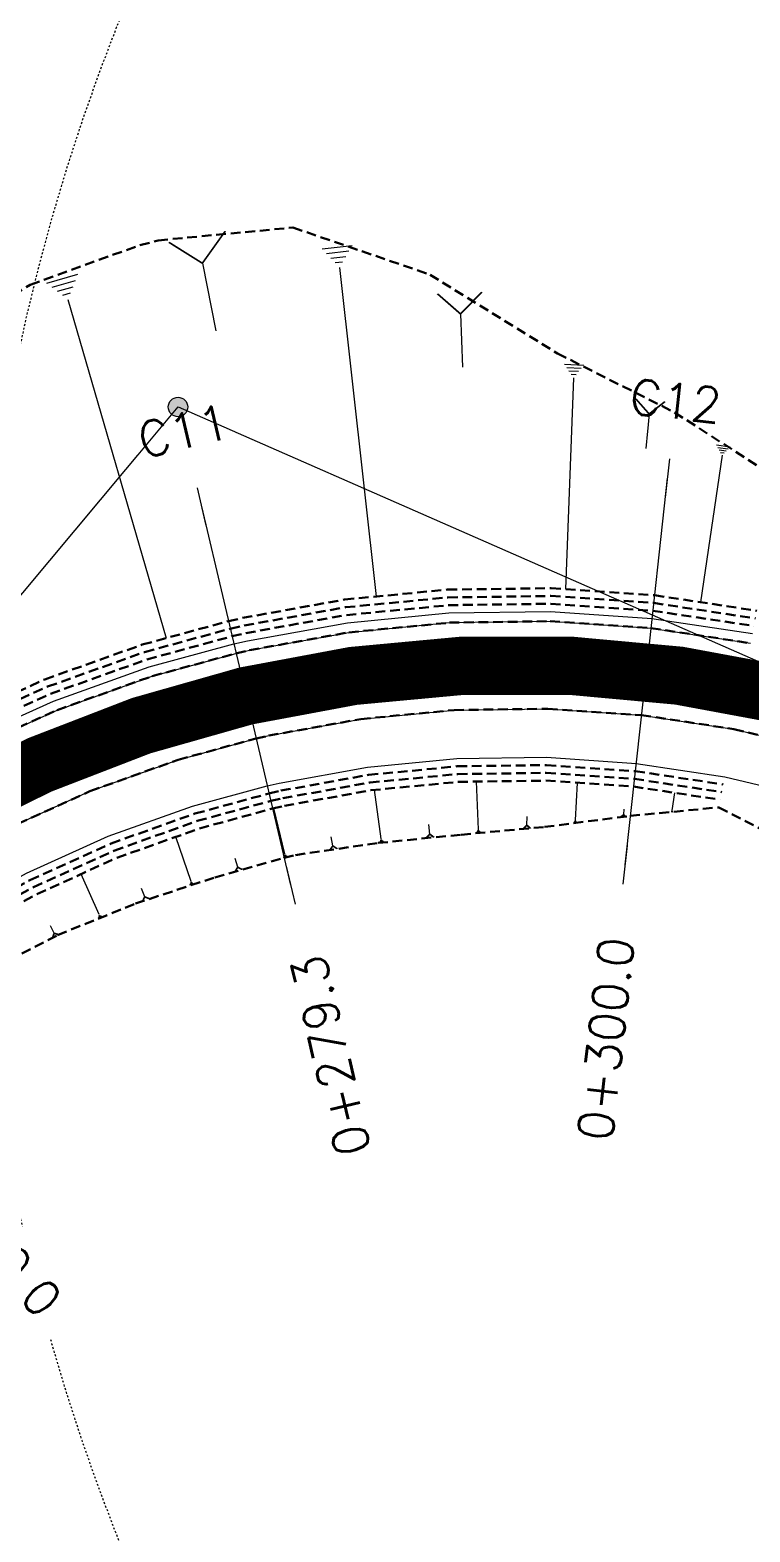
# Model space of a CAD drawing. Header units: metres. Extents: x 544752 to 548977, y 1840603 to 1844608.
# Drawn here: x 546473.7 to 546510.7, y 1843004.8 to 1843082.1 of the extents above; entities that cross this region are included whole.
import ezdxf

# ---------------------------------------------------------------- set-up
doc = ezdxf.new("R2010")
doc.units = ezdxf.units.M
doc.header["$MEASUREMENT"] = 0
for name, pattern in [('ACAD_ISO02W100', [15, 12, -3]), ('Anordnung Grundriss$0$GESTRICHELT', [0.75, 0.5, -0.25]), ('HIDDEN', [0.375, 0.25, -0.125])]:
    doc.linetypes.add(name, pattern=pattern)
doc.layers.add('C-ROAD', color=7, linetype='Continuous')
for name, color, linetype, lineweight in [('C-ROAD-CORR', 5, 'Continuous', 0), ('C-ROAD-SAMP', 150, 'HIDDEN', 0), ('C-ROAD-SAMP-TEXT', 11, 'Continuous', 0), ('C-ROAD-STAN', 11, 'Continuous', 0), ('C-TOPO-FEAT', 94, 'Continuous', 5), ('Đường', 5, 'ACAD_ISO02W100', 5)]:
    doc.layers.add(name, color=color, linetype=linetype, lineweight=lineweight)

# ---------------------------------------------------------------- blocks, each defined once
blk = doc.blocks.new('TB')
at = {"layer": 'Defpoints', "color": 5, "linetype": 'Anordnung Grundriss$0$GESTRICHELT', "lineweight": 5, "ltscale": 0.2}
blk.add_circle((-0.4049538253086098, -1.769394799566726e-07), 105.7280000291212, dxfattribs=at)
blk = doc.blocks.new('STA')
blk.add_circle((0, 0), 0.03600344113496039)
blk = doc.blocks.new('PI')
h = blk.add_hatch(color=256)
h.dxf.hatch_style = 1
h.paths.add_polyline_path([(0.01097384885793593, 0, 1), (-0.01097384885793593, 0, 1)])
at = {"xscale": 0.3048, "yscale": 0.3048, "zscale": 0.3048}
blk.add_blockref('STA', (0, 0), dxfattribs=at)

msp = doc.modelspace()

# ---------------------------------------------------------------- linework, layer by layer
at = {"layer": 'C-ROAD-CORR', "color": 160, "linetype": 'Continuous'}
for p, q in [((546490.2428973048, 1843070.960347774, 590.979372055372), (546488.6983147423, 1843070.786863588, 590.979372055372)), ((546490.0787385155, 1843070.681231824, 590.7202103733497), (546488.9203015936, 1843070.551118684, 590.7202103733497)), ((546489.9145797262, 1843070.402115873, 590.4610486913274), (546489.1422884449, 1843070.31537378, 590.4610486913274)), ((546489.7504209368, 1843070.122999923, 590.2018870093051), (546489.3642752962, 1843070.079628877, 590.2018870093051)), ((546476.1309667765, 1843069.487602253, 593.5054946149093), (546474.5414040263, 1843069.027014147, 593.5054946149093)), ((546482.5479673303, 1843070.064577648, 591.9107403374451), (546483.2359091991, 1843066.596882978, 588.3731849111624)), ((546489.5862621475, 1843069.843883973, 589.9427253272828), (546491.4866669811, 1843052.92400077, 572.9090535888681)), ((546476.0090361172, 1843069.165101615, 593.2295226698692), (546474.8168640547, 1843068.819660535, 593.2295226698692)), ((546475.887105458, 1843068.842600977, 592.9535507248291), (546475.092324083, 1843068.612306923, 592.9535507248291)), ((546475.7651747988, 1843068.520100338, 592.6775787797891), (546475.3677841112, 1843068.404953311, 592.6775787797891)), ((546495.8084597054, 1843067.460252112, 586.4914516729441), (546495.9091358442, 1843064.726976306, 583.7558035241163)), ((546502.1413428903, 1843064.810528114, 583.2529219934538), (546501.149202814, 1843064.848667191, 583.2529219934538)), ((546502.0109688679, 1843064.649938819, 583.0874152779223), (546501.2668638106, 1843064.678543127, 583.0874152779223)), ((546501.6198468006, 1843064.168170935, 582.5908951313279), (546501.2021181285, 1843053.301485491, 571.7143498150633)), ((546501.8805948455, 1843064.489349525, 582.9219085623909), (546501.3845248072, 1843064.508419063, 582.9219085623909)), ((546501.750220823, 1843064.32876023, 582.7564018468594), (546501.502185804, 1843064.338294999, 582.7564018468594)), ((546509.2473901891, 1843060.194294074, 578.503215992806), (546508.135165878, 1843052.632153905, 570.8588744042803)), ((546509.5570852839, 1843060.501439164, 578.8521951520194), (546509.0392455288, 1843060.57760199, 578.8521951520194)), ((546509.4538535856, 1843060.399057467, 578.7358687656149), (546509.1086270822, 1843060.449832685, 578.7358687656149)), ((546509.3506218874, 1843060.296675771, 578.6195423792104), (546509.1780086356, 1843060.322063379, 578.6195423792104)), ((546496.728471548, 1843040.945836233, 574.7043257471238), (546496.6352235037, 1843043.405270124, 572.2410969192708)), ((546501.7162251127, 1843041.423324937, 573.4165068632816), (546501.8253545752, 1843043.344286515, 571.4886651683405)), ((546491.7340179548, 1843040.458891657, 575.5448123769636), (546491.3951641695, 1843042.977584975, 573.0030656023865)), ((546506.6850935793, 1843041.915946085, 571.6852799986364), (546506.8211986634, 1843042.826706928, 570.7605013416473)), ((546486.7788595592, 1843039.683017011, 576.1806907908434), (546486.2292378868, 1843042.036495893, 573.7638671754594)), ((546499.2265060155, 1843041.163610657, 574.1428275814396), (546499.2307903226, 1843041.60322777, 573.7028158566286)), ((546504.1990005419, 1843041.707628298, 572.5952524425713), (546504.2281694064, 1843041.99017597, 572.310996829826)), ((546506.6353415808, 1843041.866831413, 571.7414457093996), (546506.7183131055, 1843041.854432058, 571.7414457093996)), ((546506.6477795804, 1843041.879110081, 571.7274042817088), (546506.710008224, 1843041.869810565, 571.7274042817088)), ((546506.6602175802, 1843041.891388749, 571.713362854018), (546506.7017033424, 1843041.885189072, 571.713362854018)), ((546506.6726555798, 1843041.903667417, 571.6993214263272), (546506.6933984609, 1843041.900567578, 571.6993214263272)), ((546494.23088315, 1843040.707974641, 575.1556005535607), (546494.1890289043, 1843041.194668786, 574.6667160074213)), ((546496.6219104088, 1843040.791934372, 574.8542031907392), (546496.8463802147, 1843040.800445018, 574.8542031907392)), ((546496.6485506936, 1843040.830409837, 574.8167338298354), (546496.816903048, 1843040.836792822, 574.8167338298354)), ((546496.6751909785, 1843040.868885302, 574.7792644689315), (546496.7874258813, 1843040.873140625, 574.7792644689315)), ((546496.7018312631, 1843040.907360767, 574.7417951080276), (546496.7579487147, 1843040.909488429, 574.7417951080276)), ((546501.6219809413, 1843041.311491051, 573.5337361224862), (546501.7971972752, 1843041.301537044, 573.5337361224862)), ((546501.6455419841, 1843041.339449522, 573.504428807685), (546501.7769542346, 1843041.331984017, 573.504428807685)), ((546501.669103027, 1843041.367407994, 573.4751214928839), (546501.756711194, 1843041.36243099, 573.4751214928839)), ((546501.6926640698, 1843041.395366465, 573.4458141780827), (546501.7364681533, 1843041.392877963, 573.4458141780827)), ((546481.9657678641, 1843038.268441113, 576.9484619978781), (546481.1920249569, 1843040.564122, 574.5244674121648)), ((546489.2512249234, 1843040.098100847, 575.8550694116069), (546489.1651506193, 1843040.566743593, 575.3782666678443)), ((546491.6396620581, 1843040.290114138, 575.6995240431395), (546491.869624722, 1843040.321052291, 575.6995240431395)), ((546491.6632510322, 1843040.332308518, 575.6608461265955), (546491.8357230303, 1843040.355512133, 575.6608461265955)), ((546491.6868400065, 1843040.374502898, 575.6221682100515), (546491.8018213384, 1843040.389971974, 575.6221682100515)), ((546491.7104289806, 1843040.416697278, 575.5834902935076), (546491.7679196466, 1843040.424431816, 575.5834902935076)), ((546484.3637982227, 1843039.003852928, 576.5838460518394), (546484.2350241656, 1843039.456369341, 576.1130815712063)), ((546486.7048696075, 1843039.514661802, 576.3278092632512), (546486.9197633727, 1843039.564847199, 576.3278092632512)), ((546486.7233670953, 1843039.556750604, 576.2910296451493), (546486.8845374194, 1843039.594389652, 576.2910296451493)), ((546486.7418645833, 1843039.598839406, 576.2542500270473), (546486.849311466, 1843039.623932105, 576.2542500270473)), ((546486.7603620712, 1843039.640928208, 576.2174704089454), (546486.8140855127, 1843039.653474558, 576.2174704089454)), ((546477.2501969269, 1843036.563949523, 577.5692410823901), (546476.3175991784, 1843038.648984024, 575.283719123232)), ((546479.585095433, 1843037.477623159, 577.2731899325803), (546479.41864597, 1843037.903132413, 576.8161320183048)), ((546481.9080775668, 1843038.093426874, 577.0959708046181), (546482.1176282504, 1843038.164054441, 577.0959708046181)), ((546481.9225001411, 1843038.137180434, 577.0590936029331), (546482.0796631539, 1843038.190151109, 577.0590936029331)), ((546481.9369227154, 1843038.180933994, 577.0222164012481), (546482.0416980573, 1843038.216247777, 577.0222164012481)), ((546481.9513452898, 1843038.224687553, 576.9853391995631), (546482.0037329607, 1843038.242344445, 576.9853391995631)), ((546477.2117881574, 1843036.394506772, 577.7083208163297), (546477.4021075125, 1843036.479633134, 577.7083208163297)), ((546477.2213903497, 1843036.436867459, 577.6735508828448), (546477.3641298661, 1843036.500712231, 577.6735508828448)), ((546477.2309925421, 1843036.479228147, 577.6387809493599), (546477.3261522197, 1843036.521791328, 577.6387809493599)), ((546477.2405947344, 1843036.521588835, 577.604011015875), (546477.2881745733, 1843036.542870426, 577.604011015875)), ((546474.9335621065, 1843035.604881539, 577.8571686929147), (546474.7424572519, 1843035.98281017, 577.4336411493254))]:
    msp.add_line(p, q, dxfattribs=at)
at = {"layer": 'C-ROAD-CORR', "color": 5, "linetype": 'Anordnung Grundriss$0$GESTRICHELT', "lineweight": 30, "extrusion": (-0.1376427991497212, 0.6938132746740431, -0.7068787730073033), "const_width": 0.1, "elevation": 1203108.680231763}
msp.add_lwpolyline([(-894684.0989917815, 1203171.955072589), (-894685.5776739351, 1203169.983496384), (-894687.0563560887, 1203171.955072589)], dxfattribs=at)
at = {"layer": 'C-ROAD-CORR', "color": 5, "linetype": 'Anordnung Grundriss$0$GESTRICHELT', "lineweight": 30, "extrusion": (-0.02603004226183713, 0.706694612851142, -0.7070397167536076), "const_width": 0.1, "elevation": 1287845.863541411}
msp.add_lwpolyline([(-613964.9609136041, 1288432.481845832), (-613966.1050253832, 1288430.95636346), (-613967.249137162, 1288432.481845833)], dxfattribs=at)
at = {"layer": 'C-ROAD-CORR', "color": 5, "linetype": 'Anordnung Grundriss$0$GESTRICHELT', "lineweight": 30, "extrusion": (0.07263875378873133, 0.7036239252274646, 0.7068500430045368), "const_width": 0.1, "elevation": 1336910.363613874}
msp.add_lwpolyline([(-354354.2846455692, -1335130.437549539), (-354354.1658395648, -1335130.595957545), (-354354.0470335603, -1335130.437549539)], dxfattribs=at)
at = {"layer": 'C-ROAD-CORR', "color": 5, "linetype": 'Anordnung Grundriss$0$GESTRICHELT', "lineweight": 30, "extrusion": (-0.06060987956100786, 0.7047904726212275, 0.7068216410113282), "const_width": 0.1, "elevation": 1266241.114544416}
msp.add_lwpolyline([(-702397.9393323637, -1264407.173038098), (-702397.7350203532, -1264407.445454112), (-702397.530708343, -1264407.173038098)], dxfattribs=at)
at = {"layer": 'C-ROAD-CORR', "color": 5, "linetype": 'Anordnung Grundriss$0$GESTRICHELT', "lineweight": 30, "extrusion": (0.006893739224819299, 0.707373554290177, 0.7068062896228232), "const_width": 0.1, "elevation": 1307891.809522148}
msp.add_lwpolyline([(-528512.8765943155, -1305969.055080351), (-528512.6927165277, -1305969.300250734), (-528512.5088387408, -1305969.05508035)], dxfattribs=at)
at = {"layer": 'C-ROAD-CORR', "color": 5, "linetype": 'Anordnung Grundriss$0$GESTRICHELT', "lineweight": 30, "extrusion": (-0.1277787127443721, 0.6957078249882299, 0.7068686036453578), "const_width": 0.1, "elevation": 1212794.778834495}
msp.add_lwpolyline([(-870435.7651836788, -1211163.796896383), (-870435.5658891518, -1211164.06262242), (-870435.3665946241, -1211163.796896383)], dxfattribs=at)
at = {"layer": 'C-ROAD-CORR', "color": 5, "linetype": 'Anordnung Grundriss$0$GESTRICHELT', "lineweight": 30, "extrusion": (-0.1935975501662635, 0.6803083718736381, 0.7068949764485959), "const_width": 0.1, "elevation": 1148444.414199567}
msp.add_lwpolyline([(-1030067.557701494, -1146941.288664868), (-1030067.360913278, -1146941.551049155), (-1030067.164125062, -1146941.288664867)], dxfattribs=at)
at = {"layer": 'C-ROAD-CORR', "color": 5, "linetype": 'Anordnung Grundriss$0$GESTRICHELT', "lineweight": 30, "extrusion": (-0.2576392353772071, 0.6586256087897064, 0.7069896264024224), "const_width": 0.1, "elevation": 1073485.224425439}
msp.add_lwpolyline([(-1180339.538221223, -1072313.091504033), (-1180339.347101373, -1072313.346330501), (-1180339.155981521, -1072313.091504033)], dxfattribs=at)
at = {"layer": 'C-ROAD-CORR', "color": 5, "linetype": 'Anordnung Grundriss$0$GESTRICHELT', "lineweight": 30, "extrusion": (-0.3190946249714664, 0.6310409804315978, 0.7070826693748383), "const_width": 0.1, "elevation": 989062.3738828388}
msp.add_lwpolyline([(-1319346.911016298, -988177.5029731054), (-1319346.733861452, -988177.739179568), (-1319346.556706605, -988177.5029731054)], dxfattribs=at)
at = {"layer": 'C-ROAD-SAMP', "color": 1, "linetype": 'Continuous', "lineweight": 13}
for points in [[(546506.437775796, 1843059.003084768), (546505.3475988685, 1843049.062686674), (546504.257421941, 1843039.12228858)], [(546482.5032452384, 1843057.545845085), (546484.791329724, 1843047.811130432), (546487.0794142096, 1843038.076415778)]]:
    msp.add_lwpolyline(points, dxfattribs=at)
at = {"layer": 'C-ROAD-SAMP-TEXT', "color": 4, "linetype": 'Continuous', "lineweight": 9}
for p, q in [((546506.5467934888, 1843059.997124577), (546506.3287581033, 1843058.009044959)), ((546482.2744367899, 1843058.519316551), (546482.732053687, 1843056.57237362))]:
    msp.add_line(p, q, dxfattribs=at)
at = {"layer": 'C-ROAD-SAMP-TEXT', "color": 1, "linetype": 'Continuous', "lineweight": -3}
for p, q in [((546505.2385811758, 1843048.068646865), (546505.4566165613, 1843050.056726484)), ((546485.0201381725, 1843046.837658966), (546484.5625212755, 1843048.784601897))]:
    msp.add_line(p, q, dxfattribs=at)
at = {"layer": 'C-ROAD-SAMP-TEXT', "color": 4, "linetype": 'Continuous', "lineweight": 5}
for p, q in [((546504.3664396338, 1843040.116328389), (546504.1484042483, 1843038.12824877)), ((546486.850605761, 1843039.049887243), (546487.3082226581, 1843037.102944313))]:
    msp.add_line(p, q, dxfattribs=at)

# ---------------------------------------------------------------- block references
at = {"layer": 'Đường', "rotation": 181.9299516079559}
msp.add_blockref('TB', (546576.1353845296, 1843043.417966283, 44), dxfattribs=at)

# ---------------------------------------------------------------- next in the draw order: texts
at = {"layer": 'C-ROAD-SAMP-TEXT', "color": 1, "linetype": 'Continuous', "lineweight": 13, "char_height": 1.8, "attachment_point": 5, "bg_fill": 3, "box_fill_scale": 1.416666666666667, "bg_fill_color": 256, "bg_fill_true_color": 13158600, "bg_fill_transparency": 0}
for s, insert, width, rotation in [('{\\Fsimplex.shx|c0;C12}', (546506.873846567, 1843062.979244006), 4.415142857142857, 353.74130703105135), ('{\\Fsimplex.shx|c0;C11}', (546481.5880114442, 1843061.439730947), 3.636, 13.226930287710546)]:
    msp.add_mtext(s, dxfattribs=dict(at, insert=insert, width=width, rotation=rotation))
at = {"layer": 'C-ROAD-SAMP-TEXT', "color": 1, "linetype": 'Continuous', "lineweight": -3, "char_height": 1.8, "width": 11.25428571428571, "attachment_point": 5, "bg_fill": 3, "box_fill_scale": 1.416666666666667, "bg_fill_color": 256, "bg_fill_true_color": 13158600, "bg_fill_transparency": 0}
for s, insert, rotation in [('{\\Fsimplex.shx|c0;0+300.0}', (546503.2762627063, 1843030.175930295), 83.74130703105133), ('{\\Fsimplex.shx|c0;0+279.3}', (546489.1386902466, 1843029.31517259), 103.22693028771054), ('{\\Fsimplex.shx|c0;0+250.0}', (546471.3571522043, 1843020.245487045), 310.82186423149756)]:
    msp.add_mtext(s, dxfattribs=dict(at, insert=insert, rotation=rotation))

# ---------------------------------------------------------------- next in the draw order: linework, layer by layer
at = {"layer": 'C-ROAD', "color": 3, "linetype": 'Continuous', "lineweight": 13}
for p, q in [((546451.9980921269, 1843027.566205688), (546481.2982237441, 1843062.672640216)), ((546481.2982237441, 1843062.672640216), (546523.169546673, 1843044.294615997))]:
    msp.add_line(p, q, dxfattribs=at)
at = {"layer": 'C-ROAD', "color": 1, "linetype": 'ACAD_ISO02W100', "lineweight": -3, "ltscale": 0.1, "const_width": 3, "flags": 128}
msp.add_lwpolyline([(546451.9980921269, 1843027.566205688, -0.3338619300421924), (546523.169546673, 1843044.294615997)], format="xyb", dxfattribs=at)
at = {"layer": 'C-ROAD', "color": 1, "linetype": 'ACAD_ISO02W100', "lineweight": 60, "ltscale": 0.2}
msp.add_polyline3d([(546432.7162726263, 1843004.463376571, 582.5156151909522), (546435.9200827503, 1843008.302074357, 581.8947033499624), (546436.0487876371, 1843008.456284233, 581.8685077147538), (546439.1238928743, 1843012.140772142, 581.241468296311), (546442.3277029984, 1843015.979469928, 580.5881848858246), (546445.5315131224, 1843019.818167713, 579.934901475338), (546448.7353232465, 1843023.656865499, 579.2816180648516), (546451.9391333705, 1843027.495563285, 578.6283346543652), (546451.9980921269, 1843027.566205688, 578.6163124757725), (546455.2914158492, 1843031.203415274, 577.9750512438787), (546458.9366730747, 1843034.623654459, 577.3217678333923), (546462.850359239, 1843037.733155533, 576.6684844229057), (546467.0060636649, 1843040.51093469, 576.0152010124193), (546471.3757424661, 1843042.93824668, 575.3619176019329), (546475.9299077961, 1843044.998711304, 574.7086341914464), (546480.6378268404, 1843046.678423956, 574.05535078096), (546484.7913297239, 1843047.811130432, 573.4927323182865), (546485.46772921, 1843047.966049453, 573.4020673704734), (546490.3870213378, 1843048.852898529, 572.748783959987), (546495.3625064286, 1843049.332986471, 572.0955005495006), (546500.3606084812, 1843049.403073509, 571.4422171390141), (546505.3475988685, 1843049.062686674, 570.7889337285276), (546510.2898239484, 1843048.314122995, 570.1356503180411), (546515.1539321676, 1843047.162433994, 569.4823669075547)], dxfattribs=at)
at = {"layer": 'C-ROAD-CORR', "color": 160, "linetype": 'Continuous'}
for p, q in [((546475.6432441395, 1843068.1975997, 592.401606834749), (546480.6889538508, 1843050.784053663, 574.2620895272987)), ((546505.5043506916, 1843062.313927297, 580.5787310342923), (546505.3400396246, 1843060.529648947, 578.786564461888)), ((546509.6603169822, 1843060.603820861, 578.9685215384238), (546508.9698639753, 1843060.705371296, 578.9685215384238))]:
    msp.add_line(p, q, dxfattribs=at)
at = {"layer": 'C-ROAD-CORR', "color": 5, "linetype": 'Anordnung Grundriss$0$GESTRICHELT', "lineweight": 30, "extrusion": (0.06484799375362457, 0.7041940236364574, -0.7070399668907171), "const_width": 0.1, "elevation": 1332902.759822871}
msp.add_lwpolyline([(-375192.8672750643, 1333472.888515223), (-375193.616801506, 1333471.889146635), (-375194.3663279477, 1333472.888515224)], dxfattribs=at)
at = {"layer": 'C-ROAD-CORR', "color": 11, "linetype": 'Anordnung Grundriss$0$GESTRICHELT', "lineweight": 30}
for points in [[(546467.7090619492, 1843065.356614749, 593.0762369949392), (546473.7053453474, 1843068.961280546, 593.8041957699438), (546479.3419074469, 1843070.995838527, 593.7217579383528), (546480.27643153, 1843071.241083987, 593.66151275482), (546487.2030166045, 1843071.90079107, 592.4280679394764), (546494.2512823206, 1843069.477287628, 588.6829277641432), (546500.7943991617, 1843065.427650983, 583.8851649682393), (546506.8093896855, 1843062.391516412, 580.6101821625698), (546512.3299436277, 1843058.842245787, 577.2721168338303)], [(546443.7556819979, 1843002.024044042, 586.239430626848), (546447.1414068943, 1843005.449286117, 586.0169810936576), (546450.6512352547, 1843009.032578456, 585.762294099631), (546453.8535313758, 1843012.872539841, 585.1070386624541), (546457.0168650857, 1843016.74501959, 584.4010337090585), (546459.8084745331, 1843020.927743598, 583.2108485941303), (546459.8606177381, 1843021.00407432, 583.1899489892404), (546462.3690464431, 1843024.255508442, 582.2255280623845), (546465.0834274981, 1843027.50806228, 581.057152603749), (546468.0396459459, 1843030.620468574, 579.8054726134949), (546471.2635248624, 1843033.537668083, 578.5179166168568), (546475.1120636702, 1843035.508654943, 578.0106023955545), (546479.1072699857, 1843037.130368573, 577.5267954988838), (546483.1889778734, 1843038.478339663, 576.9756184780751), (546486.7480174688, 1843039.486351787, 576.376873471747), (546487.3277567415, 1843039.626669264, 576.2788616281324), (546491.575650079, 1843040.248832331, 575.767065066245), (546495.8400822163, 1843040.675479473, 575.0986698465028), (546500.1351650765, 1843041.075012376, 574.1058291265815), (546504.5336272432, 1843041.640770296, 572.5878513788479), (546509.0814757883, 1843042.078391859, 570.8198782779548), (546513.1399374511, 1843039.98530572, 567.9619664128938)]]:
    msp.add_polyline3d(points, dxfattribs=at)
at = {"layer": 'C-ROAD-CORR', "color": 1, "linetype": 'Anordnung Grundriss$0$GESTRICHELT', "lineweight": 30}
for points in [[(546467.7090619492, 1843065.356614749, 593.0762369949392), (546473.7053453474, 1843068.961280546, 593.8041957699438), (546479.3419074469, 1843070.995838527, 593.7217579383528), (546480.27643153, 1843071.241083987, 593.66151275482), (546487.2030166045, 1843071.90079107, 592.4280679394764), (546494.2512823206, 1843069.477287628, 588.6829277641432), (546500.7943991617, 1843065.427650983, 583.8851649682393), (546506.8093896855, 1843062.391516412, 580.6101821625698), (546512.3299436277, 1843058.842245787, 577.2721168338303)], [(546426.4798912517, 1843003.155688783, 583.4390988186815), (546429.6837013757, 1843006.994386569, 582.8781151909523), (546432.8875114997, 1843010.833084355, 582.2572033499624), (546433.0162163866, 1843010.987294231, 582.2310077147539), (546436.0913216238, 1843014.67178214, 581.6039682963111), (546439.2951317478, 1843018.510479926, 580.9506848858247), (546442.4989418718, 1843022.349177711, 580.2974014753381), (546445.7027519959, 1843026.187875497, 579.6441180648517), (546448.90656212, 1843030.026573283, 578.9908346543652), (546448.9655208763, 1843030.097215686, 578.9788124757725), (546452.4726311961, 1843033.970535272, 578.3375512438788), (546456.3545208346, 1843037.61279979, 577.6842678333924), (546460.5222645164, 1843040.924154587, 577.0309844229058), (546464.947737111, 1843043.88225369, 576.3777010124194), (546469.6010742591, 1843046.467134997, 575.7244176019329), (546474.4508739065, 1843048.661354988, 575.0711341914465), (546479.4644082134, 1843050.450106436, 574.4178507809601), (546483.8875363522, 1843051.65634272, 573.8552323182865), (546484.6078444112, 1843051.821318333, 573.7645673704735), (546489.8464731164, 1843052.765737348, 573.1112839599871), (546495.1449425594, 1843053.27699027, 572.4580005495006), (546500.4674971475, 1843053.351627017, 571.8047171390142), (546505.7782187549, 1843052.989143921, 571.1514337285276), (546511.0412691083, 1843052.19198712, 570.4981503180412)], [(546440.616838002, 1843004.643750186, 582.1510077147539), (546443.6919432392, 1843008.328238095, 581.5239682963111), (546446.8957533633, 1843012.16693588, 580.8706848858246), (546450.0995634872, 1843016.005633666, 580.2174014753381), (546453.3033736113, 1843019.844331452, 579.5641180648516), (546456.5071837354, 1843023.683029237, 578.9108346543652), (546456.5661424918, 1843023.753671641, 578.8988124757725), (546459.5374332381, 1843027.035221861, 578.2575512438788), (546462.8262441704, 1843030.121017821, 577.6042678333923), (546466.3572360998, 1843032.926460755, 576.9509844229058), (546470.1065808791, 1843035.432618729, 576.2977010124193), (546474.0489768537, 1843037.622579468, 575.6444176019329), (546478.1578196044, 1843039.481564489, 574.9911341914465), (546482.4053814812, 1843040.997028829, 574.33785078096), (546486.1527399928, 1843042.018975213, 573.7752323182865), (546486.7629987173, 1843042.158745698, 573.6845673704735), (546491.201264861, 1843042.958875499, 573.031283959987), (546495.690229219, 1843043.392018724, 572.3780005495006), (546500.1995989713, 1843043.4552524, 571.7247171390142), (546504.6989435967, 1843043.148149808, 571.0714337285276), (546509.1579002265, 1843042.472783364, 570.4181503180412)], [(546443.7556819979, 1843002.024044042, 586.239430626848), (546447.1414068943, 1843005.449286117, 586.0169810936576), (546450.6512352547, 1843009.032578456, 585.762294099631), (546453.8535313758, 1843012.872539841, 585.1070386624541), (546457.0168650857, 1843016.74501959, 584.4010337090585), (546459.8084745331, 1843020.927743598, 583.2108485941303), (546459.8606177381, 1843021.00407432, 583.1899489892404), (546462.3690464431, 1843024.255508442, 582.2255280623845), (546465.0834274981, 1843027.50806228, 581.057152603749), (546468.0396459459, 1843030.620468574, 579.8054726134949), (546471.2635248624, 1843033.537668083, 578.5179166168568), (546475.1120636702, 1843035.508654943, 578.0106023955545), (546479.1072699857, 1843037.130368573, 577.5267954988838), (546483.1889778734, 1843038.478339663, 576.9756184780751), (546486.7480174688, 1843039.486351787, 576.376873471747), (546487.3277567415, 1843039.626669264, 576.2788616281324), (546491.575650079, 1843040.248832331, 575.767065066245), (546495.8400822163, 1843040.675479473, 575.0986698465028), (546500.1351650765, 1843041.075012376, 574.1058291265815), (546504.5336272432, 1843041.640770296, 572.5878513788479), (546509.0814757883, 1843042.078391859, 570.8198782779548)]]:
    msp.add_polyline3d(points, dxfattribs=at)
at = {"layer": 'C-ROAD-CORR', "color": 92, "linetype": 'Anordnung Grundriss$0$GESTRICHELT', "lineweight": 30}
for points in [[(546426.7869870744, 1843002.899383974, 583.0390988186815), (546429.9907971985, 1843006.738081759, 582.4781151909523), (546433.1946073225, 1843010.576779545, 581.8572033499624), (546433.3233122093, 1843010.730989421, 581.8310077147539), (546436.3984174465, 1843014.41547733, 581.2039682963111), (546439.6022275706, 1843018.254175116, 580.5506848858247), (546442.8060376946, 1843022.092872902, 579.8974014753381), (546446.0098478186, 1843025.931570687, 579.2441180648517), (546449.2136579427, 1843029.770268473, 578.5908346543653), (546449.2726166991, 1843029.840910876, 578.5788124757726), (546452.7580777433, 1843033.690320588, 577.9375512438788), (546456.6160046058, 1843037.310101528, 577.2842678333924), (546460.758020944, 1843040.601015442, 576.6309844229058), (546465.1561752431, 1843043.540854297, 575.9777010124194), (546469.7807874953, 1843046.109779218, 575.324417601933), (546474.6006494903, 1843048.290454362, 574.6711341914465), (546479.5832354161, 1843050.068163906, 574.0178507809601), (546483.9790597316, 1843051.266954134, 573.4552323182866), (546484.6949213528, 1843051.430911358, 573.3645673704735), (546489.9012121768, 1843052.369500505, 572.7112839599871), (546495.1669743436, 1843052.87759748, 572.0580005495007), (546500.4566729787, 1843052.951773498, 571.4047171390142), (546505.7346116778, 1843052.591527997, 570.7514337285277), (546510.9651733959, 1843051.799292019, 570.0981503180412)], [(546427.0940828973, 1843002.643079164, 583.0390988186815), (546430.2978930214, 1843006.481776949, 582.4781151909523), (546433.5017031453, 1843010.320474735, 581.8572033499624), (546433.6304080322, 1843010.474684611, 581.8310077147539), (546436.7055132694, 1843014.15917252, 581.2039682963111), (546439.9093233935, 1843017.997870306, 580.5506848858247), (546443.1131335174, 1843021.836568092, 579.8974014753381), (546446.3169436415, 1843025.675265877, 579.2441180648517), (546449.5207537656, 1843029.513963663, 578.5908346543653), (546449.579712522, 1843029.584606066, 578.5788124757726), (546453.0435242904, 1843033.410105905, 577.9375512438788), (546456.8774883769, 1843037.007403267, 577.2842678333924), (546460.9937773716, 1843040.277876297, 576.6309844229058), (546465.364613375, 1843043.199454905, 575.9777010124194), (546469.9605007315, 1843045.752423439, 575.324417601933), (546474.750425074, 1843047.919553735, 574.6711341914465), (546479.7020626188, 1843049.686221377, 574.0178507809601), (546484.0705831109, 1843050.877565548, 573.4552323182866), (546484.7819982945, 1843051.040504382, 573.3645673704735), (546489.9559512372, 1843051.973263663, 572.7112839599871), (546495.1890061278, 1843052.47820469, 572.0580005495007), (546500.44584881, 1843052.551919978, 571.4047171390142), (546505.6910046007, 1843052.193912074, 570.7514337285277), (546510.8890776836, 1843051.406596917, 570.0981503180412)], [(546436.6701313455, 1843001.163452144, 582.3981151909522), (546439.8739414695, 1843005.002149929, 581.7772033499624), (546440.0026463564, 1843005.156359806, 581.7510077147539), (546443.0777515935, 1843008.840847715, 581.1239682963111), (546446.2815617176, 1843012.6795455, 580.4706848858247), (546449.4853718416, 1843016.518243286, 579.8174014753381), (546452.6891819657, 1843020.356941072, 579.1641180648517), (546455.8929920897, 1843024.195638857, 578.5108346543652), (546455.9519508461, 1843024.266281261, 578.4988124757725), (546458.9665401438, 1843027.595651227, 577.8575512438788), (546462.3032766283, 1843030.726414344, 577.2042678333924), (546465.8857232445, 1843033.572739045, 576.5509844229058), (546469.6897046149, 1843036.115417513, 575.8977010124194), (546473.6895503814, 1843038.337291026, 575.2444176019329), (546477.8582684369, 1843040.223365742, 574.5911341914465), (546482.1677270756, 1843041.760913888, 573.93785078096), (546485.969693234, 1843042.797752385, 573.3752323182865), (546486.5888448339, 1843042.939559649, 573.2845673704735), (546491.0917867402, 1843043.751349183, 572.6312839599871), (546495.6461656506, 1843044.190804304, 571.9780005495006), (546500.2212473088, 1843044.25495944, 571.3247171390142), (546504.7861577509, 1843043.943381655, 570.6714337285276), (546509.3100916513, 1843043.258173566, 570.0181503180412)], [(546440.1810372922, 1843004.745845119, 581.7772033499624), (546440.3097421791, 1843004.900054996, 581.7510077147539), (546443.3848474163, 1843008.584542905, 581.1239682963111), (546446.5886575404, 1843012.42324069, 580.4706848858247), (546449.7924676643, 1843016.261938476, 579.8174014753381), (546452.9962777884, 1843020.100636262, 579.1641180648517), (546456.2000879125, 1843023.939334047, 578.5108346543652), (546456.2590466689, 1843024.009976451, 578.4988124757725), (546459.2519866909, 1843027.315436544, 577.8575512438788), (546462.5647603994, 1843030.423716082, 577.2042678333924), (546466.1214796721, 1843033.2495999, 576.5509844229058), (546469.898142747, 1843035.774018121, 575.8977010124194), (546473.8692636176, 1843037.979935247, 575.2444176019329), (546478.0080440206, 1843039.852465115, 574.5911341914465), (546482.2865542783, 1843041.378971359, 573.93785078096), (546486.0612166134, 1843042.408363799, 573.3752323182865), (546486.6759217755, 1843042.549152673, 573.2845673704735), (546491.1465258007, 1843043.355112341, 572.6312839599871), (546495.6681974347, 1843043.791411514, 571.9780005495006), (546500.2104231401, 1843043.85510592, 571.3247171390142), (546504.7425506738, 1843043.545765732, 570.6714337285276), (546509.2339959389, 1843042.865478465, 570.0181503180412)]]:
    msp.add_polyline3d(points, dxfattribs=at)
at = {"layer": 'C-ROAD-CORR', "color": 5, "linetype": 'Anordnung Grundriss$0$GESTRICHELT', "lineweight": 30}
for points in [[(546427.7850484987, 1843002.066393341, 583.4590988186815), (546430.9888586227, 1843005.905091127, 582.8981151909522), (546434.1926687467, 1843009.743788912, 582.2772033499624), (546434.3213736336, 1843009.897998789, 582.2510077147539), (546437.3964788708, 1843013.582486698, 581.6239682963111), (546440.6002889948, 1843017.421184484, 580.9706848858247), (546443.8040991188, 1843021.259882269, 580.3174014753381), (546447.0079092429, 1843025.098580055, 579.6641180648517), (546450.211719367, 1843028.93727784, 579.0108346543652), (546450.2706781233, 1843029.007920244, 578.9988124757725), (546453.6857790215, 1843032.779622867, 578.3575512438788), (546457.465826862, 1843036.326332179, 577.7042678333924), (546461.5242293337, 1843039.550813222, 577.0509844229058), (546465.8335991722, 1843042.431306272, 576.3977010124194), (546470.3648555127, 1843044.948372936, 575.7444176019329), (546475.0874201375, 1843047.085027326, 575.0911341914465), (546479.969423825, 1843048.826850685, 574.43785078096), (546484.2765107147, 1843050.001441229, 573.8752323182865), (546484.9779214133, 1843050.162088688, 573.7845673704735), (546490.079114123, 1843051.081730767, 573.1312839599871), (546495.2385776424, 1843051.579570913, 572.4780005495006), (546500.4214944304, 1843051.652249558, 571.8247171390142), (546505.5928886773, 1843051.299276245, 571.1714337285276), (546510.7178623306, 1843050.52303294, 570.5181503180412)], [(546434.4436866299, 1843003.021662015, 582.8981151909522), (546437.6474967538, 1843006.860359801, 582.2772033499624), (546437.7762016407, 1843007.014569678, 582.2510077147539), (546440.8513068779, 1843010.699057586, 581.6239682963111), (546444.055117002, 1843014.537755372, 580.9706848858247), (546447.258927126, 1843018.376453158, 580.3174014753381), (546450.46273725, 1843022.215150943, 579.6641180648517), (546453.6665473741, 1843026.053848729, 579.0108346543652), (546453.7255061305, 1843026.124491133, 578.9988124757725), (546456.897052677, 1843029.627207681, 578.3575512438788), (546460.4075192874, 1843032.920976739, 577.7042678333924), (546464.1764891443, 1843035.915497844, 577.0509844229058), (546468.1785281576, 1843038.590563108, 576.3977010124194), (546472.3866294194, 1843040.928120423, 575.7444176019329), (546476.7723954547, 1843042.912395282, 575.0911341914465), (546481.3062298557, 1843044.529997227, 574.43785078096), (546485.3061487331, 1843045.620819635, 573.8752323182865), (546485.9575370068, 1843045.770010218, 573.7845673704735), (546490.6949285525, 1843046.624066291, 573.1312839599871), (546495.4864352149, 1843047.086402029, 572.4780005495006), (546500.299722532, 1843047.153897459, 571.8247171390142), (546505.1023090598, 1843046.826097103, 571.1714337285276), (546509.8617855662, 1843046.10521305, 570.5181503180412), (546514.5460337376, 1843044.996110035, 569.8648669075548)]]:
    msp.add_polyline3d(points, dxfattribs=at)
at = {"layer": 'C-ROAD-CORR', "color": 160, "linetype": 'Anordnung Grundriss$0$GESTRICHELT', "lineweight": 30}
for points in [[(546427.7850484987, 1843002.066393341, 583.3090988186815), (546430.9888586227, 1843005.905091127, 582.7481151909523), (546434.1926687467, 1843009.743788912, 582.1272033499624), (546434.3213736336, 1843009.897998789, 582.1010077147539), (546437.3964788708, 1843013.582486698, 581.4739682963111), (546440.6002889948, 1843017.421184484, 580.8206848858247), (546443.8040991188, 1843021.259882269, 580.1674014753381), (546447.0079092429, 1843025.098580055, 579.5141180648517), (546450.211719367, 1843028.93727784, 578.8608346543652), (546450.2706781233, 1843029.007920244, 578.8488124757725), (546453.6857790215, 1843032.779622867, 578.2075512438788), (546457.465826862, 1843036.326332179, 577.5542678333924), (546461.5242293337, 1843039.550813222, 576.9009844229058), (546465.8335991722, 1843042.431306272, 576.2477010124194), (546470.3648555127, 1843044.948372936, 575.594417601933), (546475.0874201375, 1843047.085027326, 574.9411341914465), (546479.969423825, 1843048.826850685, 574.2878507809601), (546484.2765107147, 1843050.001441229, 573.7252323182865), (546484.9779214133, 1843050.162088688, 573.6345673704735), (546490.079114123, 1843051.081730767, 572.9812839599871), (546495.2385776424, 1843051.579570913, 572.3280005495006), (546500.4214944304, 1843051.652249558, 571.6747171390142), (546505.5928886773, 1843051.299276245, 571.0214337285277), (546510.7178623306, 1843050.52303294, 570.3681503180412)], [(546434.4436866299, 1843003.021662015, 582.7481151909523), (546437.6474967538, 1843006.860359801, 582.1272033499624), (546437.7762016407, 1843007.014569678, 582.1010077147539), (546440.8513068779, 1843010.699057586, 581.4739682963111), (546444.055117002, 1843014.537755372, 580.8206848858247), (546447.258927126, 1843018.376453158, 580.1674014753381), (546450.46273725, 1843022.215150943, 579.5141180648517), (546453.6665473741, 1843026.053848729, 578.8608346543652), (546453.7255061305, 1843026.124491133, 578.8488124757725), (546456.897052677, 1843029.627207681, 578.2075512438788), (546460.4075192874, 1843032.920976739, 577.5542678333924), (546464.1764891443, 1843035.915497844, 576.9009844229058), (546468.1785281576, 1843038.590563108, 576.2477010124194), (546472.3866294194, 1843040.928120423, 575.594417601933), (546476.7723954547, 1843042.912395282, 574.9411341914465), (546481.3062298557, 1843044.529997227, 574.2878507809601), (546485.3061487331, 1843045.620819635, 573.7252323182865), (546485.9575370068, 1843045.770010218, 573.6345673704735), (546490.6949285525, 1843046.624066291, 572.9812839599871), (546495.4864352149, 1843047.086402029, 572.3280005495006), (546500.299722532, 1843047.153897459, 571.6747171390142), (546505.1023090598, 1843046.826097103, 571.0214337285277), (546509.8617855662, 1843046.10521305, 570.3681503180412), (546514.5460337376, 1843044.996110035, 569.7148669075548)]]:
    msp.add_polyline3d(points, dxfattribs=at)
at = {"layer": 'C-ROAD-CORR', "color": 150, "linetype": 'Anordnung Grundriss$0$GESTRICHELT', "lineweight": 30}
msp.add_polyline3d([(546432.7162726263, 1843004.463376571, 582.9656151909522), (546435.9200827503, 1843008.302074357, 582.3447033499624), (546436.0487876371, 1843008.456284233, 582.3185077147539), (546439.1238928743, 1843012.140772142, 581.6914682963111), (546442.3277029984, 1843015.979469928, 581.0381848858246), (546445.5315131224, 1843019.818167713, 580.3849014753381), (546448.7353232465, 1843023.656865499, 579.7316180648517), (546451.9391333705, 1843027.495563285, 579.0783346543652), (546451.9980921269, 1843027.566205688, 579.0663124757725), (546455.2914158492, 1843031.203415274, 578.4250512438788), (546458.9366730747, 1843034.623654459, 577.7717678333923), (546462.850359239, 1843037.733155533, 577.1184844229058), (546467.0060636649, 1843040.51093469, 576.4652010124194), (546471.3757424661, 1843042.93824668, 575.8119176019329), (546475.9299077961, 1843044.998711304, 575.1586341914465), (546480.6378268404, 1843046.678423956, 574.50535078096), (546484.7913297239, 1843047.811130432, 573.9427323182865), (546485.46772921, 1843047.966049453, 573.8520673704735), (546490.3870213378, 1843048.852898529, 573.198783959987), (546495.3625064286, 1843049.332986471, 572.5455005495006), (546500.3606084812, 1843049.403073509, 571.8922171390142), (546505.3475988685, 1843049.062686674, 571.2389337285276), (546510.2898239484, 1843048.314122995, 570.5856503180412), (546515.1539321676, 1843047.162433994, 569.9323669075548)], dxfattribs=at)
msp.add_polyline3d([(546432.7162726263, 1843004.463376571, 582.9656151909522), (546435.9200827503, 1843008.302074357, 582.3447033499624), (546436.0487876371, 1843008.456284233, 582.3185077147539), (546439.1238928743, 1843012.140772142, 581.6914682963111), (546442.3277029984, 1843015.979469928, 581.0381848858246), (546445.5315131224, 1843019.818167713, 580.3849014753381), (546448.7353232465, 1843023.656865499, 579.7316180648517), (546451.9391333705, 1843027.495563285, 579.0783346543652), (546451.9980921269, 1843027.566205688, 579.0663124757725), (546455.2914158492, 1843031.203415274, 578.4250512438788), (546458.9366730747, 1843034.623654459, 577.7717678333923), (546462.850359239, 1843037.733155533, 577.1184844229058), (546467.0060636649, 1843040.51093469, 576.4652010124194), (546471.3757424661, 1843042.93824668, 575.8119176019329), (546475.9299077961, 1843044.998711304, 575.1586341914465), (546480.6378268404, 1843046.678423956, 574.50535078096), (546484.7913297239, 1843047.811130432, 573.9427323182865), (546485.46772921, 1843047.966049453, 573.8520673704735), (546490.3870213378, 1843048.852898529, 573.198783959987), (546495.3625064286, 1843049.332986471, 572.5455005495006), (546500.3606084812, 1843049.403073509, 571.8922171390142), (546505.3475988685, 1843049.062686674, 571.2389337285276), (546510.2898239484, 1843048.314122995, 570.5856503180412), (546515.1539321676, 1843047.162433994, 569.9323669075548)], dxfattribs=at)
at = {"layer": 'C-TOPO-FEAT', "color": 94, "linetype": 'Continuous', "lineweight": 0, "ltscale": 2}
for points in [[(546427.4011787202, 1843002.386774354, 583.4390988186815), (546430.6049888443, 1843006.225472139, 582.8781151909523), (546433.8087989682, 1843010.064169925, 582.2572033499624), (546433.9375038551, 1843010.218379802, 582.2310077147539), (546437.0126090923, 1843013.90286771, 581.6039682963111), (546440.2164192164, 1843017.741565496, 580.9506848858247), (546443.4202293403, 1843021.580263282, 580.2974014753381), (546446.6240394644, 1843025.418961067, 579.6441180648517), (546449.8278495885, 1843029.257658853, 578.9908346543652), (546449.8868083449, 1843029.328301257, 578.9788124757725), (546453.3289708376, 1843033.129891222, 578.3375512438788), (546457.1389721481, 1843036.704705006, 577.6842678333924), (546461.2295337992, 1843039.954737153, 577.0309844229058), (546465.5730515071, 1843042.858055513, 576.3777010124194), (546470.1402139675, 1843045.39506766, 575.7244176019329), (546474.9002006578, 1843047.548653109, 575.0711341914465), (546479.8208898215, 1843049.304278847, 574.4178507809601), (546484.1621064903, 1843050.488176961, 573.8552323182865), (546484.8690752361, 1843050.650097407, 573.7645673704735), (546490.0106902976, 1843051.577026821, 573.1112839599871), (546495.211037912, 1843052.078811901, 572.4580005495006), (546500.4350246412, 1843052.152066458, 571.8047171390142), (546505.6473975236, 1843051.79629615, 571.1514337285276), (546510.8129819711, 1843051.013901816, 570.4981503180412)], [(546427.7850484987, 1843002.066393341, 583.0090988186814), (546430.9888586227, 1843005.905091127, 582.4481151909522), (546434.1926687467, 1843009.743788912, 581.8272033499624), (546434.3213736336, 1843009.897998789, 581.8010077147538), (546437.3964788708, 1843013.582486698, 581.173968296311), (546440.6002889948, 1843017.421184484, 580.5206848858246), (546443.8040991188, 1843021.259882269, 579.867401475338), (546447.0079092429, 1843025.098580055, 579.2141180648516), (546450.211719367, 1843028.93727784, 578.5608346543652), (546450.2706781233, 1843029.007920244, 578.5488124757725), (546453.6857790215, 1843032.779622867, 577.9075512438787), (546457.465826862, 1843036.326332179, 577.2542678333923), (546461.5242293337, 1843039.550813222, 576.6009844229058), (546465.8335991722, 1843042.431306272, 575.9477010124193), (546470.3648555127, 1843044.948372936, 575.2944176019329), (546475.0874201375, 1843047.085027326, 574.6411341914464), (546479.969423825, 1843048.826850685, 573.98785078096), (546484.2765107147, 1843050.001441229, 573.4252323182865), (546484.9779214133, 1843050.162088688, 573.3345673704735), (546490.079114123, 1843051.081730767, 572.681283959987), (546495.2385776424, 1843051.579570913, 572.0280005495006), (546500.4214944304, 1843051.652249558, 571.3747171390141), (546505.5928886773, 1843051.299276245, 570.7214337285276), (546510.7178623306, 1843050.52303294, 570.0681503180411)], [(546432.7162726263, 1843004.463376571, 582.8156151909523), (546435.9200827503, 1843008.302074357, 582.1947033499624), (546436.0487876371, 1843008.456284233, 582.1685077147539), (546439.1238928743, 1843012.140772142, 581.5414682963111), (546442.3277029984, 1843015.979469928, 580.8881848858247), (546445.5315131224, 1843019.818167713, 580.2349014753381), (546448.7353232465, 1843023.656865499, 579.5816180648517), (546451.9391333705, 1843027.495563285, 578.9283346543652), (546451.9980921269, 1843027.566205688, 578.9163124757725), (546455.2914158492, 1843031.203415274, 578.2750512438788), (546458.9366730747, 1843034.623654459, 577.6217678333924), (546462.850359239, 1843037.733155533, 576.9684844229058), (546467.0060636649, 1843040.51093469, 576.3152010124194), (546471.3757424661, 1843042.93824668, 575.6619176019329), (546475.9299077961, 1843044.998711304, 575.0086341914465), (546480.6378268404, 1843046.678423956, 574.3553507809601), (546484.7913297239, 1843047.811130432, 573.7927323182865), (546485.46772921, 1843047.966049453, 573.7020673704735), (546490.3870213378, 1843048.852898529, 573.0487839599871), (546495.3625064286, 1843049.332986471, 572.3955005495006), (546500.3606084812, 1843049.403073509, 571.7422171390142), (546505.3475988685, 1843049.062686674, 571.0889337285276), (546510.2898239484, 1843048.314122995, 570.4356503180412), (546515.1539321676, 1843047.162433994, 569.7823669075548)], [(546432.7162726263, 1843004.463376571, 582.8156151909523), (546435.9200827503, 1843008.302074357, 582.1947033499624), (546436.0487876371, 1843008.456284233, 582.1685077147539), (546439.1238928743, 1843012.140772142, 581.5414682963111), (546442.3277029984, 1843015.979469928, 580.8881848858247), (546445.5315131224, 1843019.818167713, 580.2349014753381), (546448.7353232465, 1843023.656865499, 579.5816180648517), (546451.9391333705, 1843027.495563285, 578.9283346543652), (546451.9980921269, 1843027.566205688, 578.9163124757725), (546455.2914158492, 1843031.203415274, 578.2750512438788), (546458.9366730747, 1843034.623654459, 577.6217678333924), (546462.850359239, 1843037.733155533, 576.9684844229058), (546467.0060636649, 1843040.51093469, 576.3152010124194), (546471.3757424661, 1843042.93824668, 575.6619176019329), (546475.9299077961, 1843044.998711304, 575.0086341914465), (546480.6378268404, 1843046.678423956, 574.3553507809601), (546484.7913297239, 1843047.811130432, 573.7927323182865), (546485.46772921, 1843047.966049453, 573.7020673704735), (546490.3870213378, 1843048.852898529, 573.0487839599871), (546495.3625064286, 1843049.332986471, 572.3955005495006), (546500.3606084812, 1843049.403073509, 571.7422171390142), (546505.3475988685, 1843049.062686674, 571.0889337285276), (546510.2898239484, 1843048.314122995, 570.4356503180412), (546515.1539321676, 1843047.162433994, 569.7823669075548)], [(546432.7162726263, 1843004.463376571, 582.5156151909522), (546435.9200827503, 1843008.302074357, 581.8947033499624), (546436.0487876371, 1843008.456284233, 581.8685077147538), (546439.1238928743, 1843012.140772142, 581.241468296311), (546442.3277029984, 1843015.979469928, 580.5881848858246), (546445.5315131224, 1843019.818167713, 579.934901475338), (546448.7353232465, 1843023.656865499, 579.2816180648516), (546451.9391333705, 1843027.495563285, 578.6283346543652), (546451.9980921269, 1843027.566205688, 578.6163124757725), (546455.2914158492, 1843031.203415274, 577.9750512438787), (546458.9366730747, 1843034.623654459, 577.3217678333923), (546462.850359239, 1843037.733155533, 576.6684844229057), (546467.0060636649, 1843040.51093469, 576.0152010124193), (546471.3757424661, 1843042.93824668, 575.3619176019329), (546475.9299077961, 1843044.998711304, 574.7086341914464), (546480.6378268404, 1843046.678423956, 574.05535078096), (546484.7913297239, 1843047.811130432, 573.4927323182865), (546485.46772921, 1843047.966049453, 573.4020673704734), (546490.3870213378, 1843048.852898529, 572.748783959987), (546495.3625064286, 1843049.332986471, 572.0955005495006), (546500.3606084812, 1843049.403073509, 571.4422171390141), (546505.3475988685, 1843049.062686674, 570.7889337285276), (546510.2898239484, 1843048.314122995, 570.1356503180411), (546515.1539321676, 1843047.162433994, 569.4823669075547)], [(546434.4436866299, 1843003.021662015, 582.4481151909522), (546437.6474967538, 1843006.860359801, 581.8272033499624), (546437.7762016407, 1843007.014569678, 581.8010077147538), (546440.8513068779, 1843010.699057586, 581.173968296311), (546444.055117002, 1843014.537755372, 580.5206848858246), (546447.258927126, 1843018.376453158, 579.867401475338), (546450.46273725, 1843022.215150943, 579.2141180648516), (546453.6665473741, 1843026.053848729, 578.5608346543652), (546453.7255061305, 1843026.124491133, 578.5488124757725), (546456.897052677, 1843029.627207681, 577.9075512438787), (546460.4075192874, 1843032.920976739, 577.2542678333923), (546464.1764891443, 1843035.915497844, 576.6009844229058), (546468.1785281576, 1843038.590563108, 575.9477010124193), (546472.3866294194, 1843040.928120423, 575.2944176019329), (546476.7723954547, 1843042.912395282, 574.6411341914464), (546481.3062298557, 1843044.529997227, 573.98785078096), (546485.3061487331, 1843045.620819635, 573.4252323182865), (546485.9575370068, 1843045.770010218, 573.3345673704735), (546490.6949285525, 1843046.624066291, 572.681283959987), (546495.4864352149, 1843047.086402029, 572.0280005495006), (546500.299722532, 1843047.153897459, 571.3747171390141), (546505.1023090598, 1843046.826097103, 570.7214337285276), (546509.8617855662, 1843046.10521305, 570.0681503180411), (546514.5460337376, 1843044.996110035, 569.4148669075547)], [(546436.3630355226, 1843001.419756953, 582.7981151909522), (546439.5668456466, 1843005.258454739, 582.1772033499624), (546439.6955505335, 1843005.412664616, 582.1510077147539), (546442.7706557707, 1843009.097152524, 581.5239682963111), (546445.9744658947, 1843012.93585031, 580.8706848858246), (546449.1782760187, 1843016.774548096, 580.2174014753381), (546452.3820861428, 1843020.613245881, 579.5641180648516), (546455.5858962669, 1843024.451943667, 578.9108346543652), (546455.6448550232, 1843024.52258607, 578.8988124757725), (546458.6810935966, 1843027.87586591, 578.2575512438788), (546462.0417928571, 1843031.029112605, 577.6042678333923), (546465.6499668169, 1843033.895878189, 576.9509844229058), (546469.481266483, 1843036.456816906, 576.2977010124193), (546473.5098371453, 1843038.694646805, 575.6444176019329), (546477.7084928532, 1843040.594266368, 574.9911341914465), (546482.0488998729, 1843042.142856418, 574.33785078096), (546485.8781698545, 1843043.187140971, 573.7752323182865), (546486.5017678923, 1843043.329966624, 573.6845673704735), (546491.0370476799, 1843044.147586026, 573.031283959987), (546495.6241338663, 1843044.590197093, 572.3780005495006), (546500.2320714775, 1843044.65481296, 571.7247171390142), (546504.829764828, 1843044.340997579, 571.0714337285276), (546509.3861873638, 1843043.650868668, 570.4181503180412), (546513.8705910378, 1843042.589083413, 569.7648669075547)]]:
    msp.add_polyline3d(points, dxfattribs=at)

# ---------------------------------------------------------------- next in the draw order: block references
at = {"layer": 'C-ROAD-STAN', "color": 3, "linetype": 'Continuous', "lineweight": -3, "xscale": 45.56286554269575, "yscale": 45.56286554269575, "zscale": 45.56286554269575, "rotation": 334.5}
msp.add_blockref('PI', (546481.2982237441, 1843062.672640216), dxfattribs=at)

doc.saveas('drawing.dxf')
